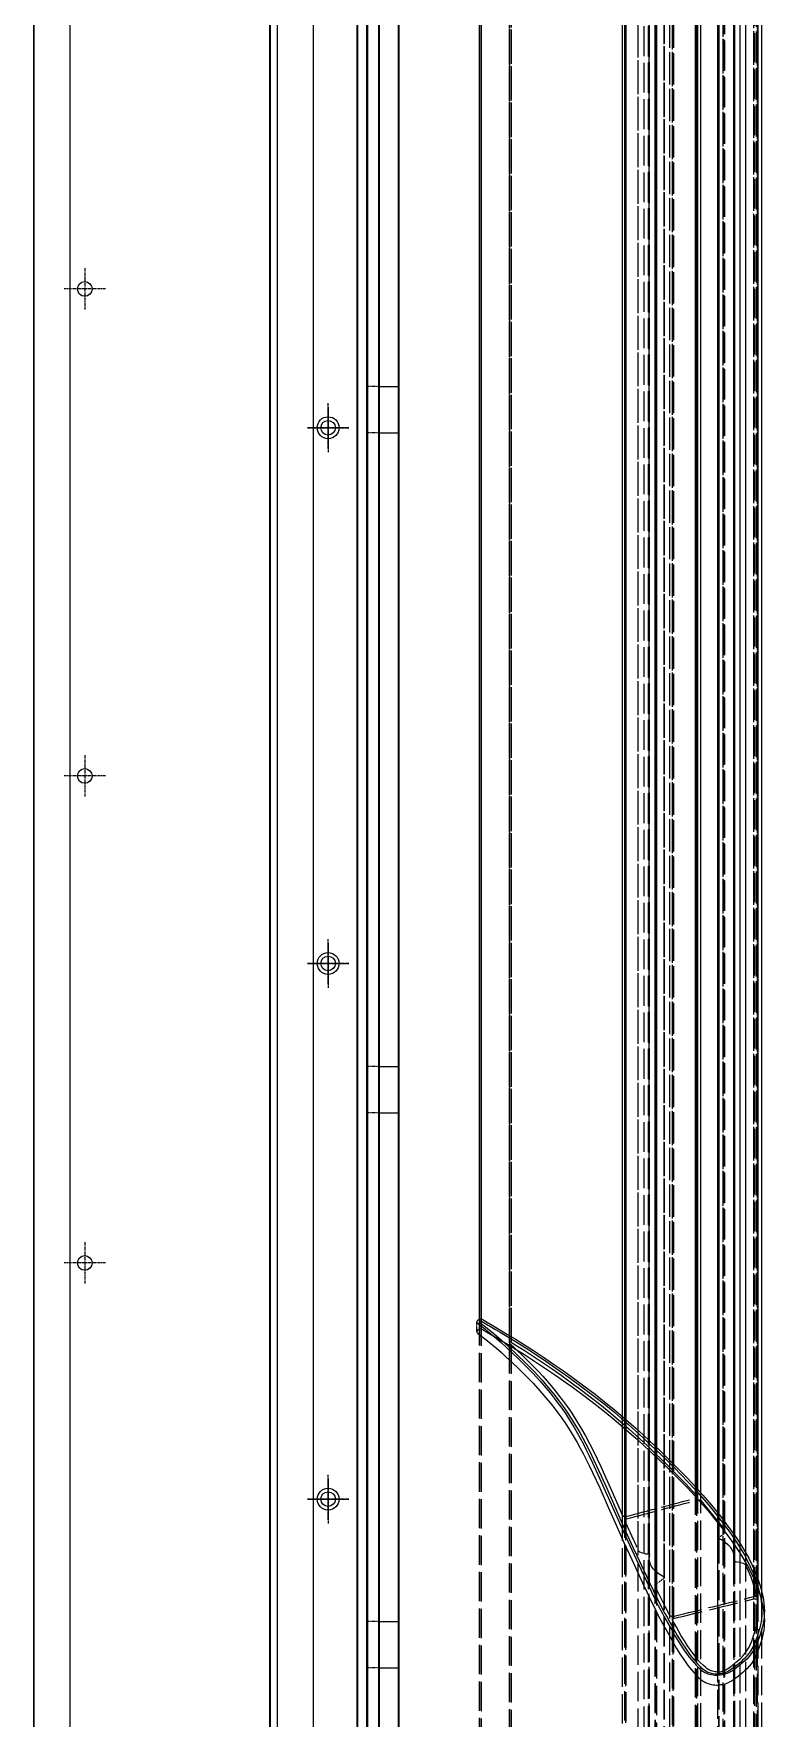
# Model space of a CAD drawing. Header units: millimetres. Extents: x 2913 to 35025, y 2470 to 25178.
# Drawn here: x 14303 to 14603, y 11046 to 11738 of the extents above; entities that cross this region are included whole.
import ezdxf

# ---------------------------------------------------------------- set-up
doc = ezdxf.new("R2010")
doc.units = ezdxf.units.MM
doc.linetypes.add('CENTER', pattern=[2, 1.25, -0.25, 0.25, -0.25])
doc.linetypes.add('DASHED', pattern=[15, 12, -3])
doc.layers.add('center', color=1, linetype='CENTER')

# ---------------------------------------------------------------- blocks, each defined once
blk = doc.blocks.new('A$C637D7238')
at = {"color": 7, "lineweight": 35}
for p, q in [((40, 0), (40, 2540)), ((45, 0), (45, 2540)), ((45, 0), (45, 2540)), ((53, 0), (53, 2540)), ((0, 1268), (0, 50)), ((36, 1250), (36, 20)), ((40, 1250), (40, 20)), ((40, 228.54), (40, 1250))]:
    blk.add_line(p, q, dxfattribs=at)
at = {"color": 7, "linetype": 'DASHED', "lineweight": 13}
for p, q in [((40, 60.06), (40, 2479.79)), ((45, 66), (45, 2474)), ((45, 66), (45, 2474)), ((45, 70), (45, 2470)), ((53, 95.74), (53, 1270)), ((86.2, 422.79), (86.2, 1235.08)), ((86.33, 422.56), (86.33, 1234.88)), ((87.01, 423.06), (87.01, 1235.31)), ((98.56, 414.13), (98.56, 1227.66)), ((98.66, 413.93), (98.66, 1227.48)), ((99.39, 414.39), (99.39, 1227.88)), ((174.98, 350.45), (174.98, 1169.9)), ((175.46, 351.32), (175.46, 1170.73)), ((175.58, 351.02), (175.58, 1170.44)), ((144.99, 343.26), (144.99, 1162.98)), ((146.35, 342.86), (146.35, 1162.59)), ((175.87, 349.67), (175.87, 1169.15)), ((177.14, 349.39), (177.14, 1168.89)), ((184.18, 229.75), (184.18, 1162.47)), ((145.88, 341.33), (145.88, 1161.11)), ((145.92, 341.17), (145.92, 1160.95)), ((146.49, 341.89), (146.49, 1161.66)), ((186.31, 335.51), (186.31, 1155.43)), ((186.72, 337.39), (186.72, 1157.27)), ((186.98, 336.65), (186.98, 1156.55)), ((151.46, 328.95), (151.46, 1148.95)), ((184.56, 334.09), (184.56, 1154.03)), ((184.68, 334.28), (184.68, 1154.22)), ((184.74, 333.86), (184.74, 1153.8)), ((153.9, 327.66), (153.9, 1147.67)), ((155.62, 327.5), (155.62, 1147.51)), ((155.91, 325.87), (155.91, 1145.87)), ((156.04, 327.17), (156.04, 1147.18)), ((156.05, 327.21), (156.05, 1147.21)), ((164.47, 210.97), (164.47, 1145.72)), ((165.49, 212.29), (165.49, 1146.93)), ((165.53, 212.42), (165.53, 1147.06)), ((165.82, 211.23), (165.82, 1145.96)), ((166.09, 211.89), (166.09, 1146.57)), ((190.76, 324.53), (190.76, 1144.53)), ((190.77, 324.57), (190.77, 1144.57)), ((190.91, 325.87), (190.91, 1145.87)), ((191.19, 324.24), (191.19, 1144.24)), ((193.3, 324.04), (193.3, 1144.05)), ((195.73, 322.77), (195.73, 1142.77)), ((200.77, 209.56), (200.77, 1144.41)), ((202.27, 209.56), (202.27, 1144.41)), ((158.45, 202.07), (158.45, 1137.32)), ((158.56, 202.4), (158.56, 1137.64)), ((159.11, 201.3), (159.11, 1136.57)), ((159.11, 315.4), (159.11, 1135.29)), ((162.07, 318), (162.07, 1137.94)), ((162.07, 199.46), (162.07, 1134.79)), ((162.14, 317.59), (162.14, 1137.53)), ((162.14, 199.75), (162.14, 1135.07)), ((162.25, 317.78), (162.25, 1137.72)), ((162.25, 199.62), (162.25, 1134.95)), ((199, 205.86), (199, 1140.94)), ((199.39, 205.1), (199.39, 1140.22)), ((199.99, 204.67), (199.99, 1139.8)), ((200, 204.72), (200, 1139.85)), ((200.39, 206.21), (200.39, 1141.27)), ((153.9, 192.88), (153.9, 1128.27)), ((155.62, 192.98), (155.62, 1128.38)), ((155.91, 194.08), (155.91, 1129.48)), ((156.04, 193.2), (156.04, 1128.6)), ((156.05, 193.18), (156.05, 1128.58)), ((158.45, 314.3), (158.45, 1134.17)), ((158.56, 313.84), (158.56, 1133.7)), ((190.76, 194.98), (190.76, 1130.38)), ((190.77, 194.95), (190.77, 1130.35)), ((190.91, 194.08), (190.91, 1129.48)), ((191.19, 195.18), (191.19, 1130.57)), ((193.3, 195.31), (193.3, 1130.7)), ((195.73, 196.17), (195.73, 1131.56)), ((199, 309.06), (199, 1128.78)), ((199.39, 310.1), (199.39, 1129.85)), ((199.99, 310.7), (199.99, 1130.47)), ((200, 310.63), (200, 1130.4)), ((200.39, 308.59), (200.39, 1128.29)), ((151.46, 192.02), (151.46, 1127.41)), ((164.47, 302.22), (164.47, 1121.65)), ((165.82, 301.87), (165.82, 1121.29)), ((184.56, 188.68), (184.56, 1124.01)), ((184.68, 188.56), (184.68, 1123.88)), ((184.74, 188.83), (184.74, 1124.16)), ((186.31, 187.77), (186.31, 1123.07)), ((186.72, 186.58), (186.72, 1121.83)), ((186.98, 187.04), (186.98, 1122.32)), ((200.77, 304.08), (200.77, 1123.6)), ((202.27, 304.07), (202.27, 1123.6)), ((144.99, 182.92), (144.99, 1118)), ((145.88, 184.11), (145.88, 1119.26)), ((145.92, 184.21), (145.92, 1119.36)), ((146.35, 183.17), (146.35, 1118.27)), ((146.49, 183.77), (146.49, 1118.89)), ((165.49, 300.49), (165.49, 1119.84)), ((165.53, 300.32), (165.53, 1119.66)), ((166.09, 301.01), (166.09, 1120.39)), ((175.87, 179.06), (175.87, 1113.87)), ((177.14, 179.23), (177.14, 1114.05)), ((174.98, 178.6), (174.98, 1113.37)), ((175.46, 178.09), (175.46, 1112.81)), ((175.58, 178.26), (175.58, 1113)), ((184.18, 279.01), (184.18, 1096.67)), ((98.56, 146.63), (98.56, 1074.64)), ((98.66, 146.72), (98.66, 1074.76)), ((99.39, 146.52), (99.39, 1074.49)), ((86.2, 143.06), (86.2, 1069.66)), ((86.33, 143.15), (86.33, 1069.79)), ((87.01, 142.95), (87.01, 1069.5))]:
    blk.add_line(p, q, dxfattribs=at)
at = {"color": 7, "linetype": 'DASHED', "lineweight": 13, "ltscale": 0.008333}
for p, q in [((45, 806.89), (40, 806.89)), ((45, 806.89), (40, 806.89)), ((45, 787.89), (40, 787.89)), ((45, 787.89), (40, 787.89)), ((45, 527.68), (40, 527.68)), ((45, 527.68), (40, 527.68)), ((45, 508.68), (40, 508.68)), ((45, 508.68), (40, 508.68)), ((45, 299.71), (40, 299.71)), ((45, 299.71), (40, 299.71)), ((45, 280.71), (40, 280.71)), ((45, 280.71), (40, 280.71))]:
    blk.add_line(p, q, dxfattribs=at)
at = {"color": 7, "linetype": 'DASHED', "lineweight": 13, "ltscale": 0.013333}
for p, q in [((45, 806.89), (53, 806.89)), ((45, 806.89), (53, 806.89)), ((45, 787.89), (53, 787.89)), ((45, 787.89), (53, 787.89)), ((45, 527.68), (53, 527.68)), ((45, 527.68), (53, 527.68)), ((45, 508.68), (53, 508.68)), ((45, 508.68), (53, 508.68)), ((45, 299.71), (53, 299.71)), ((45, 299.71), (53, 299.71)), ((45, 280.71), (53, 280.71)), ((45, 280.71), (53, 280.71))]:
    blk.add_line(p, q, dxfattribs=at)
at = {"color": 7, "linetype": 'DASHED', "lineweight": 13, "ltscale": 0.006754}
blk.add_line((85.08, 418.73), (85.08, 422.78), dxfattribs=at)
at = {"color": 7, "linetype": 'DASHED', "lineweight": 13, "ltscale": 0.003418}
blk.add_line((186.31, 335.51), (184.68, 334.28), dxfattribs=at)
at = {"color": 7, "linetype": 'DASHED', "lineweight": 13, "ltscale": 0.00289}
blk.add_line((153.9, 327.66), (155.62, 327.5), dxfattribs=at)
at = {"color": 7, "linetype": 'DASHED', "lineweight": 13, "ltscale": 6.25369e-05}
blk.add_line((156.05, 327.21), (156.04, 327.17), dxfattribs=at)
at = {"color": 7, "linetype": 'DASHED', "lineweight": 13, "ltscale": 6.23473e-05}
blk.add_line((190.76, 324.53), (190.77, 324.57), dxfattribs=at)
at = {"color": 7, "linetype": 'DASHED', "lineweight": 13, "ltscale": 0.003538}
blk.add_line((193.3, 324.04), (191.19, 324.24), dxfattribs=at)
at = {"color": 7, "linetype": 'DASHED', "lineweight": 13, "ltscale": 0.006232}
blk.add_line((159.11, 315.4), (162.14, 317.59), dxfattribs=at)
at = {"color": 7, "linetype": 'DASHED', "lineweight": 13, "ltscale": 0.006702}
blk.add_line((203.27, 300.05), (203.27, 304.07), dxfattribs=at)
at = {"color": 7, "linetype": 'DASHED', "lineweight": 13}
for points in [[(87.65, 423.6), (87.28, 423.79), (87.08, 423.85), (86.74, 423.88), (86.4, 423.85), (85.97, 423.71), (85.58, 423.5), (85.27, 423.23), (85.13, 423.01), (85.08, 422.78)], [(85.08, 422.78), (85.12, 422.58), (85.23, 422.41), (85.34, 422.29), (85.59, 422.09)], [(85.59, 422.09), (88.2, 420.06), (89.48, 419.04), (93.14, 416.01), (95.19, 414.21), (97.2, 412.4), (99.47, 410.29), (102.35, 407.55), (105.15, 404.77), (108.2, 401.62), (110.98, 398.59), (113.52, 395.66), (115.22, 393.61), (116.85, 391.54), (118.45, 389.44), (119.98, 387.32), (121.79, 384.7), (123.51, 382.06), (125.14, 379.41), (126.39, 377.26), (127.62, 375.04), (128.81, 372.81), (130.1, 370.32), (131.33, 367.82), (132.7, 364.96), (135.59, 358.68), (139.12, 350.73), (142.63, 342.74), (145.53, 336.25), (148.76, 329.2), (153.6, 318.88), (154.92, 316.05), (156.88, 311.91), (157.88, 309.86), (159.66, 306.3), (161.42, 303), (162.14, 301.69), (165.06, 296.51), (166.53, 293.9), (167.28, 292.62), (168.61, 290.45), (170.17, 288.13), (171.29, 286.58), (172.44, 285.06), (173.32, 283.97), (174.25, 282.89), (175.27, 281.78), (176.38, 280.71), (177.09, 280.06), (177.92, 279.41), (178.36, 279.12), (178.83, 278.85), (179.44, 278.56), (180.09, 278.32), (180.78, 278.11), (181.49, 277.94), (182.21, 277.81), (182.94, 277.72), (183.61, 277.67), (184.28, 277.67)], [(87.01, 423.06), (86.81, 423.13), (86.59, 423.13), (86.39, 423.07), (86.24, 422.94), (86.2, 422.79)], [(86.33, 422.56), (89.41, 420.16), (92.21, 417.89), (95.22, 415.3), (98.16, 412.67), (101.6, 409.45), (105.18, 405.96), (108.63, 402.42), (110.31, 400.62), (111.95, 398.81), (114.47, 395.9), (116.77, 393.09), (118.93, 390.28), (121, 387.44), (122.97, 384.57), (124.83, 381.68), (126.14, 379.52), (127.41, 377.34), (128.67, 375.06), (129.89, 372.78), (131.54, 369.54), (133.12, 366.29), (135.15, 361.94), (136.24, 359.55), (138.38, 354.77), (142.25, 345.96), (145.73, 338.1), (149.26, 330.35), (150.86, 326.92), (155.85, 316.28), (157.69, 312.38), (160.06, 307.56), (162.41, 303.1), (163.28, 301.54), (166.14, 296.46), (167.51, 294.02), (168.22, 292.81), (169.31, 291.01), (170.81, 288.74), (172.5, 286.4), (173.38, 285.26), (174.29, 284.13), (175.81, 282.41), (176.62, 281.57), (177.48, 280.75), (177.93, 280.35), (178.51, 279.88), (179.34, 279.33), (180.06, 278.98), (180.99, 278.66), (182.04, 278.4), (183.13, 278.25), (184.24, 278.2)], [(87.01, 423.06), (92.81, 419.71), (94.73, 418.58), (101.31, 414.59), (106.46, 411.34), (112.1, 407.64), (117.63, 403.86), (123.05, 400.02), (128.46, 396.05), (132.99, 392.59), (137.42, 389.08), (141.76, 385.52), (144.59, 383.11), (147.38, 380.68), (150.47, 377.92), (153.52, 375.14), (156.79, 372.09), (160.02, 369.02), (163.16, 365.99), (166.24, 362.94), (169.15, 359.99), (171.99, 357.02), (174.44, 354.38), (177.47, 350.98), (180.39, 347.56), (183.2, 344.13), (185.53, 341.16), (188.24, 337.56), (189.65, 335.58), (191.02, 333.59), (192.11, 331.94), (193.95, 328.98), (195.05, 327.1), (196.07, 325.2), (197.5, 322.31), (198.16, 320.86), (198.77, 319.4), (199.52, 317.45), (200.19, 315.5), (200.79, 313.53), (201.17, 312.11), (201.5, 310.7), (201.77, 309.36), (201.98, 308.02), (202.19, 306.1), (202.27, 304.07)], [(87.65, 423.6), (92.85, 420.6), (97.77, 417.68), (101.23, 415.57), (104.66, 413.43), (108.42, 411.02), (112.14, 408.57), (117.1, 405.2), (120.69, 402.69), (124.24, 400.15), (129.07, 396.59), (133.7, 393.06), (138.23, 389.47), (141.36, 386.92), (144.44, 384.33), (147.45, 381.72), (150.41, 379.09), (153.42, 376.36), (156.38, 373.61), (159.58, 370.6), (162.73, 367.57), (167.19, 363.18), (171.51, 358.75), (174.8, 355.24), (177.98, 351.69), (180.85, 348.36), (182.84, 345.96), (185.2, 343), (187.5, 340.03), (189.91, 336.76), (191.94, 333.82), (193.86, 330.87), (195.41, 328.31), (196.84, 325.74), (198.3, 322.84), (198.96, 321.38), (199.59, 319.91), (200.36, 317.96), (201.05, 315.99), (201.66, 314.02), (202.28, 311.72), (202.73, 309.59), (203.06, 307.45), (203.23, 305.58), (203.27, 304.07)], [(87.65, 419.55), (87.28, 419.73), (87.08, 419.79), (86.74, 419.83), (86.4, 419.79), (85.97, 419.66), (85.58, 419.45), (85.27, 419.18), (85.13, 418.96), (85.08, 418.73)], [(85.08, 418.73), (85.12, 418.53), (85.23, 418.35), (85.34, 418.24), (85.59, 418.04)], [(85.59, 418.04), (88.2, 416.01), (89.49, 414.99), (93.14, 411.96), (95.19, 410.16), (97.21, 408.35), (99.48, 406.24), (102.35, 403.5), (105.16, 400.73), (108.21, 397.57), (110.99, 394.54), (113.53, 391.61), (115.22, 389.56), (116.86, 387.5), (118.45, 385.4), (119.99, 383.28), (121.79, 380.66), (123.51, 378.02), (125.14, 375.37), (126.39, 373.23), (127.63, 371), (128.82, 368.77), (130.1, 366.28), (131.34, 363.78), (132.71, 360.92), (135.6, 354.64), (139.13, 346.68), (142.62, 338.74), (145.51, 332.26), (148.76, 325.16), (153.2, 315.7), (154.97, 311.93), (156.93, 307.79), (157.93, 305.74), (159.7, 302.2), (161.78, 298.31), (164.5, 293.49), (166.49, 289.95), (167.23, 288.68), (168.59, 286.45), (170.14, 284.15), (171.89, 281.75), (173.35, 279.91), (174.24, 278.87), (175.27, 277.76), (176.37, 276.69), (177.08, 276.04), (177.91, 275.38), (178.35, 275.09), (178.83, 274.82), (179.65, 274.45), (180.54, 274.14), (181.49, 273.91), (182.2, 273.78), (182.93, 273.69), (183.61, 273.64), (184.28, 273.64)], [(87.65, 419.55), (92.85, 416.55), (97.77, 413.63), (101.23, 411.52), (104.65, 409.39), (108.41, 406.97), (112.13, 404.53), (117.09, 401.16), (120.69, 398.65), (124.24, 396.11), (129.07, 392.56), (133.7, 389.02), (138.23, 385.44), (141.36, 382.88), (144.44, 380.29), (147.45, 377.69), (150.41, 375.06), (153.42, 372.32), (156.38, 369.58), (159.58, 366.56), (162.74, 363.53), (167.55, 358.79), (171.52, 354.72), (174.81, 351.21), (177.99, 347.66), (180.86, 344.33), (182.84, 341.93), (184.78, 339.52), (186.79, 336.94), (188.72, 334.36), (189.91, 332.73), (191.95, 329.79), (193.87, 326.84), (195.41, 324.28), (196.84, 321.71), (198.3, 318.81), (198.97, 317.35), (199.59, 315.89), (200.36, 313.93), (201.05, 311.96), (201.67, 309.99), (202.27, 307.73), (202.75, 305.46), (203.06, 303.42), (203.23, 301.55), (203.27, 300.05)], [(99.39, 414.39), (99.19, 414.47), (98.96, 414.47), (98.75, 414.41), (98.6, 414.28), (98.56, 414.13)], [(98.66, 413.93), (100.71, 412.04), (104.7, 408.24), (107.59, 405.35), (110.4, 402.43), (112.21, 400.47), (113.98, 398.49), (115.68, 396.51), (117.33, 394.5)], [(99.39, 414.39), (104.95, 410.9), (108.71, 408.46), (112.41, 405.99), (116.1, 403.47), (119.75, 400.91), (125.18, 396.98), (126.96, 395.65), (131.69, 392.06), (135.62, 388.97), (139.45, 385.85), (143.21, 382.68), (147.6, 378.84), (151.97, 374.88), (155.24, 371.84), (158.47, 368.78), (163.04, 364.35), (167.49, 359.89), (171.09, 356.13), (172.2, 354.93), (175.46, 351.32)], [(117.33, 394.5), (119.7, 391.48), (121.96, 388.42), (124.1, 385.33), (126.12, 382.21), (128.01, 379.08), (129.78, 375.95), (131.46, 372.8), (133.04, 369.68), (134.56, 366.55), (136.03, 363.43)], [(136.03, 363.43), (137.59, 360.03), (140.6, 353.26), (144.99, 343.26)], [(175.87, 349.67), (176.2, 349.72), (176.54, 349.69), (176.86, 349.6), (177.02, 349.5), (177.14, 349.39)], [(177.14, 349.39), (180.16, 345.8), (183.06, 342.2), (184.92, 339.8), (186.72, 337.39)], [(146.35, 342.86), (146.02, 342.81), (145.68, 342.83), (145.37, 342.92), (145.14, 343.07), (144.99, 343.26)], [(184.74, 333.86), (186.04, 333.12), (187.22, 332.29), (188.27, 331.39), (188.74, 330.91), (189.17, 330.41), (189.55, 329.9), (189.88, 329.38), (190.33, 328.53), (190.65, 327.66), (190.84, 326.76), (190.91, 325.87)], [(153.9, 327.66), (153.14, 327.79), (152.46, 328.04), (152.16, 328.21), (151.9, 328.41), (151.64, 328.67), (151.46, 328.95)], [(155.62, 327.5), (155.82, 327.46), (155.97, 327.37), (156.03, 327.29), (156.05, 327.21)], [(162.07, 318), (160.77, 318.72), (159.59, 319.52), (158.54, 320.4), (158.07, 320.87), (157.64, 321.36), (157.26, 321.86), (156.93, 322.38), (156.48, 323.22), (156.16, 324.09), (155.97, 324.97), (155.91, 325.87)], [(191.19, 324.24), (190.99, 324.28), (190.84, 324.37), (190.78, 324.45), (190.76, 324.53)], [(193.3, 324.04), (194.05, 323.91), (194.73, 323.67), (195.03, 323.5), (195.3, 323.31), (195.55, 323.05), (195.73, 322.77)], [(199.99, 310.7), (199.38, 313.13), (198.65, 315.56), (197.79, 317.98), (196.82, 320.38), (195.73, 322.77)], [(164.47, 302.22), (162.61, 305.66), (160.83, 309.14), (158.56, 313.84)], [(199, 309.06), (199.37, 309.11), (199.74, 309.07), (200.07, 308.96), (200.29, 308.79), (200.39, 308.59)], [(200.77, 304.08), (200.73, 305.43), (200.63, 306.78), (200.39, 308.59)], [(165.82, 301.87), (165.32, 301.83), (165.08, 301.86), (164.86, 301.92), (164.62, 302.05), (164.47, 302.22)], [(171.73, 289.75), (170.4, 291.82), (169.15, 293.91), (167.05, 297.64), (165.53, 300.32)], [(184.18, 279.01), (184.75, 279.05), (185.31, 279.15), (185.89, 279.3), (186.47, 279.5), (187.42, 279.95), (188.32, 280.48), (188.95, 280.9), (190.07, 281.74), (191.47, 282.86), (192.47, 283.69), (193.48, 284.6), (194.28, 285.42), (194.74, 285.95), (195.37, 286.73), (195.95, 287.53), (196.49, 288.38), (196.98, 289.24), (197.42, 290.12), (198.08, 291.7), (198.58, 293.07), (199.28, 295.16), (199.67, 296.45), (200.01, 297.75), (200.39, 299.6), (200.6, 301.08), (200.73, 302.58), (200.77, 304.08)], [(202.27, 304.07), (202.22, 302.38), (202.06, 300.69), (201.79, 299.01), (201.37, 297.11), (201.04, 295.92), (200.28, 293.56), (199.78, 292.15), (199.4, 291.16), (198.99, 290.19), (198.53, 289.22), (197.76, 287.86), (196.98, 286.72), (196.11, 285.61), (195.13, 284.54), (194.36, 283.81), (193.54, 283.09), (191.69, 281.58), (190.56, 280.71), (189.97, 280.29), (189.25, 279.82), (188.49, 279.38), (187.43, 278.88), (186.87, 278.67), (186.28, 278.5), (185.28, 278.29), (184.24, 278.2)], [(203.27, 304.07), (203.24, 302.8), (203.15, 301.52), (203, 300.25), (202.79, 298.98), (202.53, 297.7), (202.02, 295.8), (201.4, 293.87), (200.63, 291.69), (200.15, 290.49), (199.49, 289.06), (198.7, 287.68), (197.92, 286.52), (197.04, 285.41), (196.07, 284.35), (195.3, 283.6), (194.48, 282.88), (192.63, 281.37), (192.03, 280.89), (190.8, 279.99), (190.15, 279.55), (189.1, 278.95), (188.05, 278.46), (186.9, 278.06), (185.86, 277.82), (185.08, 277.72), (184.28, 277.67)], [(203.27, 300.05), (203.24, 298.77), (203.15, 297.5), (203, 296.22), (202.79, 294.95), (202.53, 293.68), (202.2, 292.42), (201.82, 291.13), (201.4, 289.84), (200.63, 287.67), (200.25, 286.71), (199.56, 285.17), (199.16, 284.42), (198.71, 283.67), (197.93, 282.51), (197.06, 281.4), (196.09, 280.33), (195.31, 279.59), (194.49, 278.86), (192.65, 277.36), (191.18, 276.23), (190.39, 275.68), (189.77, 275.29), (189.11, 274.92), (188.12, 274.46), (187.04, 274.07), (185.87, 273.8), (185.09, 273.69), (184.28, 273.64)], [(184.18, 279.01), (183.65, 279.02), (183.11, 279.07), (182.48, 279.17), (181.41, 279.46), (180.98, 279.62), (180.47, 279.87), (179.79, 280.3), (179.18, 280.8), (178.12, 281.79), (176.95, 282.98), (175.86, 284.21), (174.85, 285.46), (173.88, 286.73), (172.78, 288.23), (171.73, 289.75)]]:
    blk.add_lwpolyline(points, dxfattribs=at)
for centre, radius, start, end in [((86.5, 422.81), 0.301, 182.81824, 235.72975), ((98.84, 414.14), 0.284, 182.14103, 230.31972), ((-2090.67, 8836.99), 8783.77, 284.75446, 284.947645), ((-2086.41, 8835.24), 8781.96, 284.729694, 284.927974), ((175.13, 351), 0.454, 1.69098, 43.5819), ((146.28, 341.33), 0.394, 180.30162, 204.34907), ((768.72, 616.65), 681.01, 203.86108, 204.98966), ((162.2, 325.86), 6.29, 167.98817, 179.95076), ((184.66, 325.87), 6.24, 347.9449, 359.96701), ((159.52, 314.31), 1.07, 180.38242, 205.91707), ((-1878.3, 8714.96), 8657.86, 283.65648, 283.885237), ((-1873.54, 8711.06), 8653.85, 283.632383, 283.8567), ((199.66, 310.63), 0.338, 0.04777, 12.47435), ((165.83, 300.5), 0.347, 180.62297, 210.29959)]:
    blk.add_arc(centre, radius, start, end, dxfattribs=at)
for centre, major_axis, ratio, start_param, end_param in [((174.58, 351.02), (1, 0), 0.622502, 5.119467, 6.284035), ((146.88, 341.33), (0.998, 0.001), 0.612686, 1.974209, 3.140839), ((185.06, 334.09), (0.5, 0), 0.604294, 2.464075, 3.141168), ((185.07, 334.09), (0.5, 0), 0.603833, 3.141156, 4.00696), ((183.96, 336.66), (3.01, -0.01), 0.605634, 5.610201, 6.285528), ((183.98, 336.66), (2.99, -0.01), 0.607925, 0.002189, 0.421476), ((161.43, 314.31), (2.99, 0.01), 0.58255, 2.460946, 3.139532), ((161.75, 317.78), (0.5, 0), 0.585546, 0.000325, 0.866909), ((161.74, 317.78), (0.5, 0), 0.585086, 5.606946, 6.283498), ((199, 310.63), (1, 0), 0.576418, 5.119416, 6.283925), ((166.49, 300.49), (0.998, 0.001), 0.565187, 1.974238, 3.140879)]:
    blk.add_ellipse(centre, major_axis=major_axis, ratio=ratio, start_param=start_param, end_param=end_param, dxfattribs=at)
blk = doc.blocks.new('A$C7585302F')
for p, q in [((0, 9.5), (0, 2715.5)), ((0, 9.5), (0, 2715.5)), ((0, 9.5), (0, 2715.5)), ((0, 9.5), (0, 2715.5)), ((15, 9.5), (15, 2715.5))]:
    blk.add_line(p, q)
for centre in [(21, 862.5), (21, 662.5), (21, 462.5)]:
    blk.add_circle(centre, 3)
at = {"layer": 'center'}
for p, q in [((21, 871), (21, 854)), ((29.5, 862.5), (12.5, 862.5)), ((21, 671), (21, 654)), ((29.5, 662.5), (12.5, 662.5)), ((21, 471), (21, 454)), ((29.5, 462.5), (12.5, 462.5))]:
    blk.add_line(p, q, dxfattribs=at)
blk = doc.blocks.new('A$C61652433')
for p, q in [((42, 1409), (0, 1409)), ((0, 1409), (0, 0)), ((42, 1409), (42, 0)), ((0, 0), (42, 0))]:
    blk.add_line(p, q)
for centre in [(21, 1370), (21, 1150), (21, 930), (21, 710), (21, 490), (21, 270), (21, 50)]:
    blk.add_circle(centre, 4.5)
at = {"layer": 'center'}
for p, q in [((21, 1363.03), (21, 1380.03)), ((21, 1361.5), (21, 1378.5)), ((29.5, 1370), (12.5, 1370)), ((21, 1143.03), (21, 1160.03)), ((21, 1141.5), (21, 1158.5)), ((29.5, 1150), (12.5, 1150)), ((21, 923.03), (21, 940.03)), ((21, 921.5), (21, 938.5)), ((29.5, 930), (12.5, 930)), ((21, 703.03), (21, 720.03)), ((21, 701.5), (21, 718.5)), ((29.5, 710), (12.5, 710)), ((21, 483.03), (21, 500.03)), ((21, 481.5), (21, 498.5)), ((29.5, 490), (12.5, 490)), ((21, 263.03), (21, 280.03)), ((21, 261.5), (21, 278.5)), ((29.5, 270), (12.5, 270)), ((21, 43.03), (21, 60.03)), ((21, 41.5), (21, 58.5)), ((29.5, 50), (12.5, 50))]:
    blk.add_line(p, q, dxfattribs=at)
blk = doc.blocks.new('A$C7FE17281')
for p, q in [((0, 2966), (0, 0)), ((15, 0), (15, 2966))]:
    blk.add_line(p, q)
for centre in [(21, 1032), (21, 812), (21, 592)]:
    blk.add_circle(centre, 3)
at = {"layer": 'center'}
for p, q in [((21, 1025.03), (21, 1042.03)), ((21, 1040.5), (21, 1023.5)), ((21, 1023.5), (21, 1040.5)), ((21, 1038.97), (21, 1021.97)), ((12.5, 1032), (29.5, 1032)), ((12.5, 1032), (29.5, 1032)), ((21, 805.03), (21, 822.03)), ((21, 820.5), (21, 803.5)), ((21, 803.5), (21, 820.5)), ((21, 818.97), (21, 801.97)), ((12.5, 812), (29.5, 812)), ((12.5, 812), (29.5, 812)), ((21, 585.03), (21, 602.03)), ((21, 600.5), (21, 583.5)), ((21, 583.5), (21, 600.5)), ((21, 598.97), (21, 581.97)), ((12.5, 592), (29.5, 592)), ((12.5, 592), (29.5, 592))]:
    blk.add_line(p, q, dxfattribs=at)
blk = doc.blocks.new('CT1')
blk.add_line((873085.61, 215860.35), (873085.61, 212260.35))
at = {"color": 2}
for name, p in [('A$C7FE17281', (873185.61, 212526.35)), ('A$C61652433', (873185.61, 212628.35))]:
    blk.add_blockref(name, p, dxfattribs=at)
at = {"color": 7}
for name, p in [('A$C7585302F', (873085.61, 212752.85)), ('A$C637D7238', (873182.61, 212768.35))]:
    blk.add_blockref(name, p, dxfattribs=at)
blk = doc.blocks.new('1')
at = {"lineweight": 5}
blk.add_blockref('CT1', (-858782.95, -201982.47), dxfattribs=at)

msp = doc.modelspace()

# ---------------------------------------------------------------- block references
msp.add_blockref('1', (0, 0))

doc.saveas('drawing.dxf')
